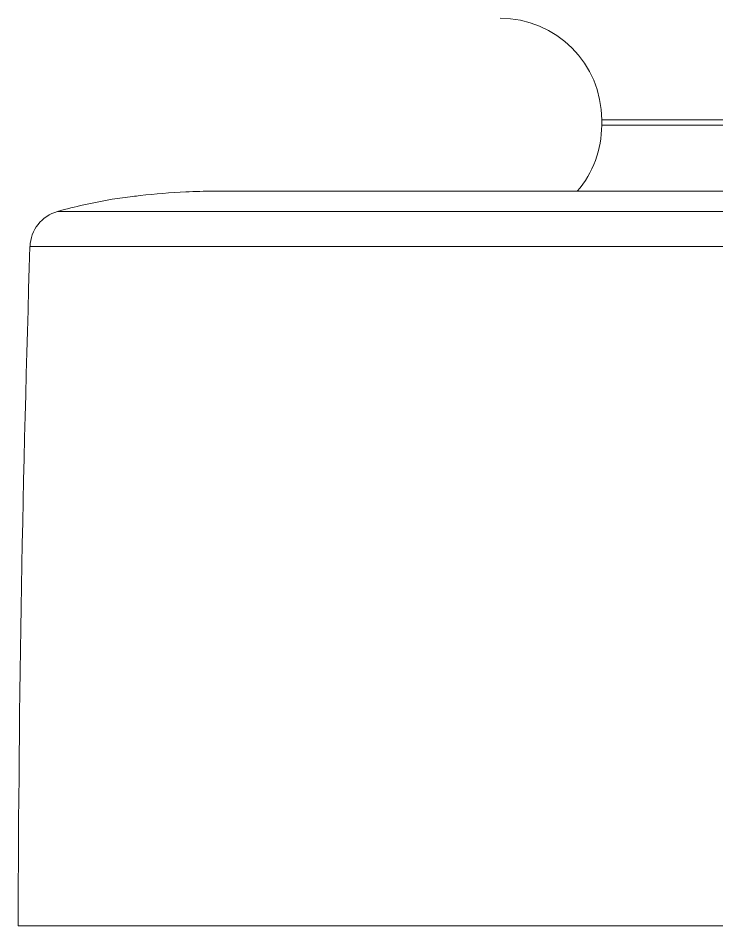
# Model space of a CAD drawing. Header units: millimetres. Extents: x 6110 to 6704, y -2661 to -1821.
# Drawn here: x 6489.44 to 6494.08, y -2146.97 to -2140.94 of the extents above; entities that cross this region are included whole.
import ezdxf

# ---------------------------------------------------------------- set-up
doc = ezdxf.new("R2010")
doc.units = ezdxf.units.MM
doc.header["$LTSCALE"] = 0.1
doc.layers.get('0').update_dxf_attribs({"lineweight": 15})

msp = doc.modelspace()

# ---------------------------------------------------------------- linework, layer by layer
for p, q in [((6496.8124, -2141.6165), (6493.3123, -2141.6165)), ((6493.3123, -2141.6165), (6493.3123, -2141.6518)), ((6493.3123, -2141.6518), (6496.8124, -2141.6518)), ((6490.0626, -2142.1433), (6490.0501, -2142.1451)), ((6494.4243, -2142.0899), (6490.7351, -2142.0899)), ((6489.6994, -2142.2239), (6500.4254, -2142.2239)), ((6489.516, -2142.4568), (6495.0623, -2142.4568)), ((6495.0623, -2146.965), (6489.4373, -2146.965))]:
    msp.add_line(p, q)
for centre, radius, start, end in [((6492.6373, -2141.6165), 0.675, 0, 90), ((6492.6373, -2141.6518), 0.675, 319.45314, 0), ((6490.6891, -2145.8117), 3.7218, 99.88492, 105.42164), ((6490.8573, -2147.4527), 5.3686, 97.05101, 98.51311), ((6490.8161, -2147.1269), 5.0401, 96.48082, 97.04087), ((6490.7659, -2146.6321), 4.5429, 92.71953, 96.55512), ((6490.7358, -2145.9793), 3.8894, 90.00749, 92.73285), ((6489.7659, -2142.4649), 0.25, 105.42164, 178.14173), ((6640.0447, -2147.34), 150.6079, 178.141952, 179.857335)]:
    msp.add_arc(centre, radius, start, end)

doc.saveas('drawing.dxf')
